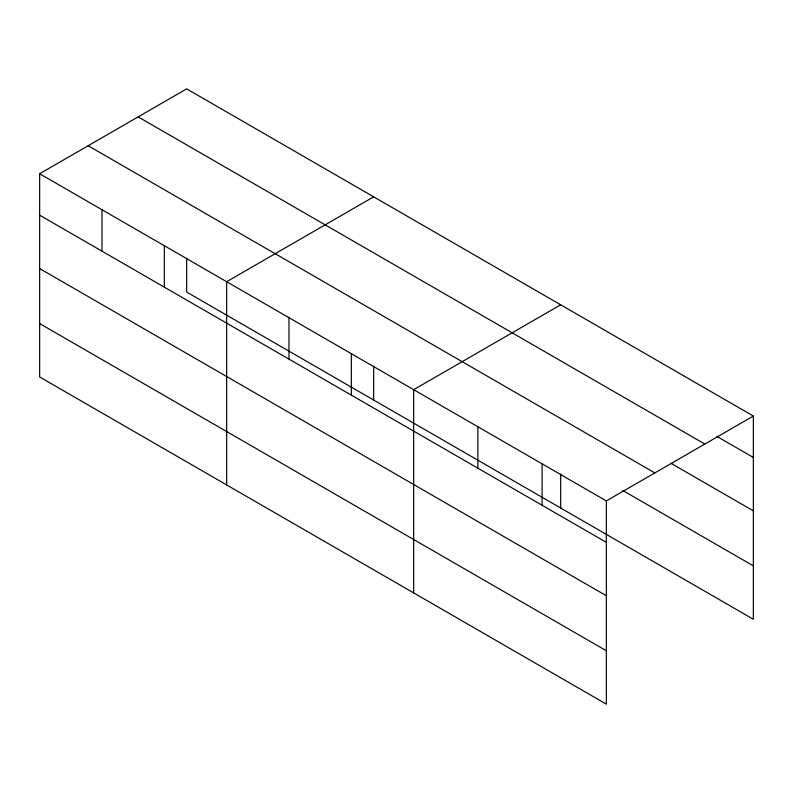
<?xml version="1.0" encoding="UTF-8"?>
<svg xmlns="http://www.w3.org/2000/svg" width="793" height="793" viewBox="0 0 793 793"><rect width="100%" height="100%" fill="white"/><g stroke="black" fill="none" stroke-linecap="round" stroke-linejoin="round"><path stroke-width="1.19" d="M39.65 173.746L606.328 500.918L606.328 704.134L39.65 376.962L39.65 173.746L186.672 88.866L753.35 416.038L753.35 619.254L186.672 292.082L186.672 258.102M373.672 196.833L226.659 281.713L226.659 484.929M560.681 304.799L413.659 389.68L413.659 592.896M606.328 500.918L753.35 416.038M716.961 436.447L753.35 457.462M138.151 116.878L704.838 444.05M670.928 463.271L753.35 510.851M88.162 145.734L654.849 472.906M622.763 490.471L753.35 565.865M39.65 215.171L606.328 542.343M39.65 268.559L606.328 595.731M39.65 323.574L606.328 650.736M560.681 474.036L560.681 508.016M542.105 463.836L542.105 505.26M477.882 426.763L477.882 468.177M373.672 366.069L373.672 400.049M351.329 353.688L351.329 395.112M288.989 317.706L288.989 359.12M164.32 245.721L164.32 287.145M101.99 209.739L101.99 251.153"/></g></svg>
